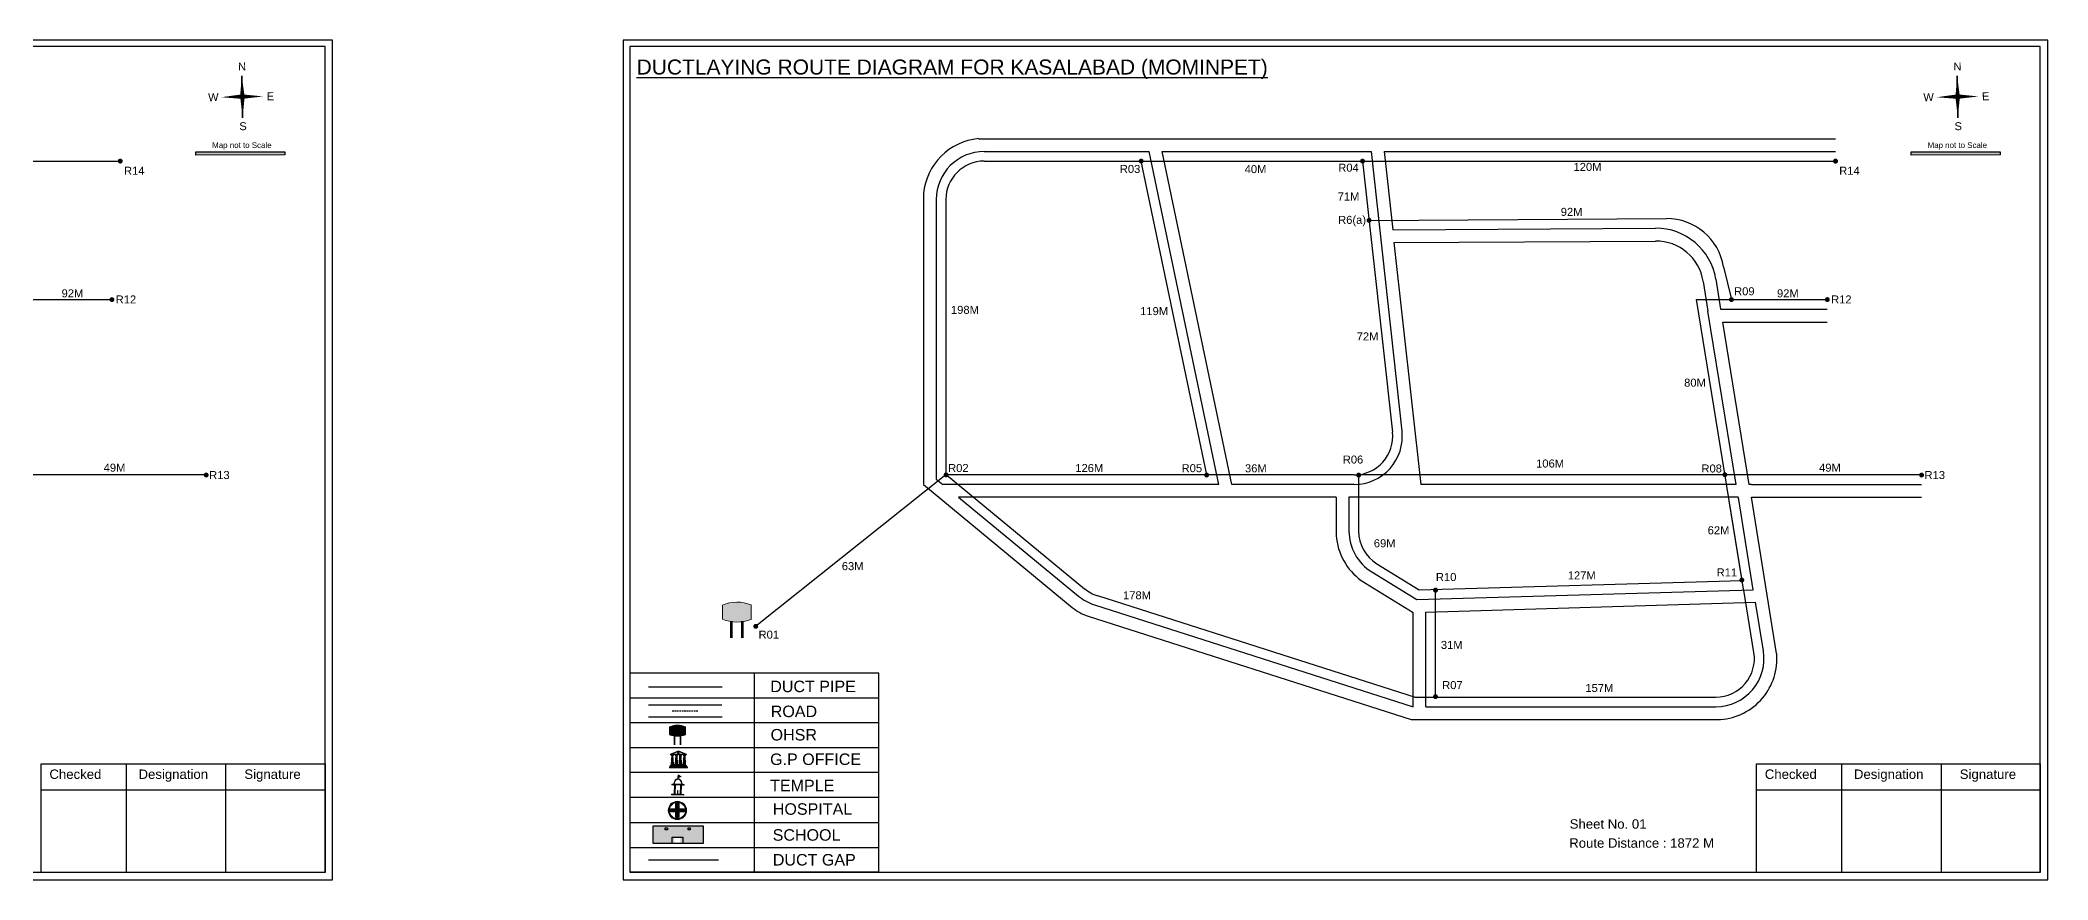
# Model space of a CAD drawing. Header units: inches. Extents: x 657 to 4707, y 164 to 1513.
# Drawn here: x 2018 to 3272, y 989 to 1513 of the extents above; entities that cross this region are included whole.
import ezdxf

# ---------------------------------------------------------------- set-up
doc = ezdxf.new("R2010")
doc.units = ezdxf.units.IN
doc.header["$MEASUREMENT"] = 0
doc.linetypes.add('DASHEDX2', pattern=[1.5, 1, -0.5])
for name, color, linetype in [('LANDMARK', 7, 'Continuous'), ('OHT', 7, 'Continuous'), ('pipe', 5, 'Continuous')]:
    doc.layers.add(name, color=color, linetype=linetype)
doc.styles.get("Standard").update_dxf_attribs({"font": 'arial.ttf'})

# ---------------------------------------------------------------- blocks, each defined once
blk = doc.blocks.new('OHT')
at = {"linetype": 'Continuous', "lineweight": 0, "true_color": 0x0ffffc}
blk.add_hatch(color=4, dxfattribs=at).paths.add_polyline_path([(0.012, 1), (0, 1, 0.101323), (-0.4, 0.916), (-0.4, 0.525, 0.194075), (0.399, 0.521), (0.399, 0.921, 0.097877)])
at = {"color": 4, "linetype": 'Continuous', "lineweight": 0, "true_color": 0x0ffffc, "flags": 128}
for points in [[(-0.4, 0.525), (-0.4, 0.916)], [(0.399, 0.521), (0.399, 0.921)]]:
    blk.add_lwpolyline(points, dxfattribs=at)
at = {"color": 4, "linetype": 'Continuous', "lineweight": 0, "true_color": 0x0ffffc, "const_width": 0.075, "flags": 128}
for points in [[(-0.15, 0), (-0.15, 0.475)], [(0.15, 0), (0.15, 0.473)]]:
    blk.add_lwpolyline(points, dxfattribs=at)
at = {"color": 4, "linetype": 'Continuous', "lineweight": 0, "true_color": 0x0ffffc}
for centre, radius, start, end in [((0.006, -0.019), 1.019, 67.3109, 113.4711), ((0.004, 1.513), 1.068, 247.7682, 291.7007)]:
    blk.add_arc(centre, radius, start, end, dxfattribs=at)
blk = doc.blocks.new('Government_Office')
at = {"linetype": 'Continuous', "lineweight": 0, "true_color": 0xff0000}
for points in [[(-0.5, 0.05), (0.5, 0.05), (0.5, 0), (-0.5, 0)], [(-0.45, 0.08), (-0.45, 0.12), (0.45, 0.12), (0.45, 0.08)], [(-0.4, 0.14), (-0.4, 0.18), (0.4, 0.18), (0.4, 0.14)]]:
    blk.add_hatch(color=1, dxfattribs=at).paths.add_polyline_path(points)
h = blk.add_hatch(color=1, dxfattribs=at)
h.paths.add_polyline_path([(0.44, 0.72), (0.45, 0.75), (0, 0.93), (-0.45, 0.75), (-0.44, 0.72)])
h.paths.add_polyline_path([(0.36, 0.75), (-0.36, 0.75), (0, 0.9)], flags=16)
h.paths.add_polyline_path([(0, 0.78, -1), (0, 0.87, -1)], flags=0)
h = blk.add_hatch(color=1, dxfattribs=at)
edge = h.paths.add_edge_path()
edge.add_line((-0.27, 0.2), (-0.3, 0.68))
edge.add_line((-0.3, 0.68), (-0.29, 0.68))
edge.add_arc((-0.28, 0.69), 0.0176, 225.304, 441.5659)
edge.add_line((-0.28, 0.7), (-0.39, 0.7))
edge.add_arc((-0.39, 0.69), 0.0176, 98.4341, 314.696)
edge.add_line((-0.38, 0.68), (-0.37, 0.68))
edge.add_line((-0.37, 0.68), (-0.4, 0.2))
edge.add_line((-0.4, 0.2), (-0.27, 0.2))
h = blk.add_hatch(color=1, dxfattribs=at)
edge = h.paths.add_edge_path()
edge.add_line((-0.05, 0.2), (-0.07, 0.68))
edge.add_line((-0.07, 0.68), (-0.07, 0.68))
edge.add_arc((-0.05, 0.69), 0.0176, 225.304, 441.5659)
edge.add_line((-0.05, 0.7), (-0.17, 0.7))
edge.add_arc((-0.17, 0.69), 0.0176, 98.4341, 314.696)
edge.add_line((-0.16, 0.68), (-0.15, 0.68))
edge.add_line((-0.15, 0.68), (-0.18, 0.2))
edge.add_line((-0.18, 0.2), (-0.05, 0.2))
h = blk.add_hatch(color=1, dxfattribs=at)
edge = h.paths.add_edge_path()
edge.add_arc((0, 0.83), 0.0467, 90, 270)
edge.add_arc((0, 0.83), 0.0467, 270, 450)
h = blk.add_hatch(color=1, dxfattribs=at)
edge = h.paths.add_edge_path()
edge.add_line((0.18, 0.2), (0.15, 0.68))
edge.add_line((0.15, 0.68), (0.16, 0.68))
edge.add_arc((0.17, 0.69), 0.0176, 225.304, 441.5659)
edge.add_line((0.17, 0.7), (0.05, 0.7))
edge.add_arc((0.05, 0.69), 0.0176, 98.4341, 314.696)
edge.add_line((0.07, 0.68), (0.07, 0.68))
edge.add_line((0.07, 0.68), (0.05, 0.2))
edge.add_line((0.05, 0.2), (0.18, 0.2))
h = blk.add_hatch(color=1, dxfattribs=at)
edge = h.paths.add_edge_path()
edge.add_line((0.4, 0.2), (0.37, 0.68))
edge.add_line((0.37, 0.68), (0.38, 0.68))
edge.add_arc((0.39, 0.69), 0.0176, 225.304, 441.5659)
edge.add_line((0.4, 0.7), (0.28, 0.7))
edge.add_arc((0.28, 0.69), 0.0176, 98.4341, 314.696)
edge.add_line((0.29, 0.68), (0.3, 0.68))
edge.add_line((0.3, 0.68), (0.27, 0.2))
edge.add_line((0.27, 0.2), (0.4, 0.2))
at = {"color": 1, "linetype": 'Continuous', "lineweight": 0, "true_color": 0xff0000, "flags": 128}
for points in [[(-0.5, 0.05), (0.5, 0.05), (0.5, 0), (-0.5, 0)], [(-0.45, 0.75), (-0.44, 0.72), (0.44, 0.72), (0.45, 0.75), (0, 0.93)], [(-0.45, 0.08), (-0.45, 0.12), (0.45, 0.12), (0.45, 0.08)], [(-0.4, 0.14), (-0.4, 0.18), (0.4, 0.18), (0.4, 0.14)], [(-0.36, 0.75), (0.36, 0.75), (0, 0.9)]]:
    blk.add_lwpolyline(points, close=True, dxfattribs=at)
for points in [[(-0.27, 0.2), (-0.3, 0.68), (-0.29, 0.68, 1.379694), (-0.28, 0.7), (-0.39, 0.7, 1.379694), (-0.38, 0.68), (-0.37, 0.68), (-0.4, 0.2)], [(-0.05, 0.2), (-0.07, 0.68), (-0.07, 0.68, 1.379694), (-0.05, 0.7), (-0.17, 0.7, 1.379694), (-0.16, 0.68), (-0.15, 0.68), (-0.18, 0.2)], [(0, 0.87, 1), (0, 0.78, 1)], [(0.18, 0.2), (0.15, 0.68), (0.16, 0.68, 1.379694), (0.17, 0.7), (0.05, 0.7, 1.379694), (0.07, 0.68), (0.07, 0.68), (0.05, 0.2)], [(0.4, 0.2), (0.37, 0.68), (0.38, 0.68, 1.379694), (0.4, 0.7), (0.28, 0.7, 1.379694), (0.29, 0.68), (0.3, 0.68), (0.27, 0.2)]]:
    blk.add_lwpolyline(points, format="xyb", close=True, dxfattribs=at)
blk = doc.blocks.new('Temple')
at = {"linetype": 'Continuous', "lineweight": 0, "true_color": 0xe66000}
blk.add_hatch(color=32, dxfattribs=at).paths.add_polyline_path([(-0.006, 1), (0.147, 0.931), (0, 0.85)])
at = {"linetype": 'Continuous', "lineweight": 0, "true_color": 0xff0000}
h = blk.add_hatch(color=1, dxfattribs=at)
edge = h.paths.add_edge_path()
edge.add_line((0.175, 0.49), (0.225, 0.49))
edge.add_line((0.225, 0.49), (0.225, 0.497))
edge.add_line((0.225, 0.497), (0.307, 0.497))
edge.add_line((0.307, 0.497), (0.307, 0.533))
edge.add_line((0.307, 0.533), (0.257, 0.533))
edge.add_line((0.257, 0.533), (0.257, 0.54))
edge.add_line((0.257, 0.54), (0.2, 0.54))
edge.add_spline(control_points=[(0.2, 0.54), (0.2, 0.589), (0.19, 0.638), (0.142, 0.743), (0.092, 0.79), (0.027, 0.805), (0.02, 0.806), (0.012, 0.806)], knot_values=[4.712389, 4.712389, 4.712389, 4.712389, 5.278166, 5.278166, 6.117402, 6.117402, 6.223801, 6.223801, 6.223801, 6.223801], degree=3, periodic=0)
edge.add_line((0.012, 0.806), (0.012, 0.79))
edge.add_line((0.012, 0.79), (-0.012, 0.79))
edge.add_line((-0.012, 0.79), (-0.012, 0.806))
edge.add_spline(control_points=[(-0.012, 0.806), (-0.055, 0.802), (-0.096, 0.781), (-0.171, 0.699), (-0.197, 0.628), (-0.2, 0.55), (-0.2, 0.545), (-0.2, 0.54)], knot_values=[6.343965, 6.343965, 6.343965, 6.343965, 6.956638, 6.956638, 7.795874, 7.795874, 7.853982, 7.853982, 7.853982, 7.853982], degree=3, periodic=0)
edge.add_line((-0.2, 0.54), (-0.257, 0.54))
edge.add_line((-0.257, 0.54), (-0.257, 0.533))
edge.add_line((-0.257, 0.533), (-0.307, 0.533))
edge.add_line((-0.307, 0.533), (-0.307, 0.497))
edge.add_line((-0.307, 0.497), (-0.225, 0.497))
edge.add_line((-0.225, 0.497), (-0.225, 0.49))
edge.add_line((-0.225, 0.49), (-0.175, 0.49))
edge.add_line((-0.175, 0.49), (-0.175, 0.07))
edge.add_arc((-0.205, 0.07), 0.03, -90, 0, ccw=False)
edge.add_line((-0.205, 0.04), (-0.257, 0.04))
edge.add_line((-0.257, 0.04), (-0.257, 0.033))
edge.add_line((-0.257, 0.033), (-0.307, 0.033))
edge.add_line((-0.307, 0.033), (-0.307, 0))
edge.add_line((-0.307, 0), (0.307, 0))
edge.add_line((0.307, 0), (0.307, 0.033))
edge.add_line((0.307, 0.033), (0.257, 0.033))
edge.add_line((0.257, 0.033), (0.257, 0.04))
edge.add_line((0.257, 0.04), (0.205, 0.04))
edge.add_arc((0.205, 0.07), 0.03, 180, 270, ccw=False)
edge.add_line((0.175, 0.07), (0.175, 0.49))
h.paths.add_polyline_path([(0.125, 0.07, -0.414214), (0.095, 0.04), (0.05, 0.04), (0.05, 0.033), (-0.05, 0.033), (-0.05, 0.04), (-0.095, 0.04, -0.414214), (-0.125, 0.07), (-0.125, 0.497), (0.125, 0.497)], flags=16)
edge = h.paths.add_edge_path(flags=16)
edge.add_ellipse((0, 0.54), major_axis=(0, 0.242), ratio=0.722808, start_angle=270, end_angle=450, ccw=False)
edge.add_line((0.175, 0.54), (-0.175, 0.54))
h.paths.add_polyline_path([(0.012, 0.23), (0.012, 0.07), (-0.012, 0.07), (-0.012, 0.23)], flags=0)
h = blk.add_hatch(color=1, dxfattribs=at)
edge = h.paths.add_edge_path()
edge.add_line((0.012, 0.857), (0, 0.85))
edge.add_line((0, 0.85), (-0.003, 0.925))
edge.add_line((-0.003, 0.925), (-0.012, 0.925))
edge.add_line((-0.012, 0.925), (-0.012, 0.806))
edge.add_spline(control_points=[(-0.012, 0.806), (-0.004, 0.807), (0.004, 0.807), (0.012, 0.806)], knot_values=[6.223801, 6.223801, 6.223801, 6.223801, 6.343965, 6.343965, 6.343965, 6.343965], degree=3, periodic=0)
edge.add_line((0.012, 0.806), (0.012, 0.857))
h = blk.add_hatch(color=1, dxfattribs=at)
edge = h.paths.add_edge_path()
edge.add_line((0.012, 0.79), (0.012, 0.806))
edge.add_spline(control_points=[(0.012, 0.806), (0.004, 0.807), (-0.004, 0.807), (-0.012, 0.806)], knot_values=[6.223801, 6.223801, 6.223801, 6.223801, 6.343965, 6.343965, 6.343965, 6.343965], degree=3, periodic=0)
edge.add_line((-0.012, 0.806), (-0.012, 0.79))
edge.add_line((-0.012, 0.79), (0.012, 0.79))
at = {"color": 32, "linetype": 'Continuous', "lineweight": 0, "true_color": 0xe66000, "flags": 128}
blk.add_lwpolyline([(-0.006, 1), (0.147, 0.931), (0, 0.85), (-0.006, 1)], dxfattribs=at)
at = {"color": 1, "linetype": 'Continuous', "lineweight": 0, "true_color": 0xff0000, "flags": 128}
blk.add_lwpolyline([(0.2, 0.54), (0.257, 0.54), (0.257, 0.533), (0.307, 0.533), (0.307, 0.497), (0.225, 0.497), (0.225, 0.49), (0.175, 0.49), (0.175, 0.07, 0.414214), (0.205, 0.04), (0.257, 0.04), (0.257, 0.033), (0.307, 0.033), (0.307, 0), (-0.307, 0), (-0.307, 0.033), (-0.257, 0.033), (-0.257, 0.04), (-0.205, 0.04, 0.414214), (-0.175, 0.07), (-0.175, 0.49), (-0.225, 0.49), (-0.225, 0.497), (-0.307, 0.497), (-0.307, 0.533), (-0.257, 0.533), (-0.257, 0.54), (-0.2, 0.54)], format="xyb", dxfattribs=at)
blk.add_lwpolyline([(-0.175, 0.54), (0.175, 0.54)], dxfattribs=at)
blk.add_lwpolyline([(0.125, 0.497), (0.125, 0.07, -0.414214), (0.095, 0.04), (0.05, 0.04), (0.05, 0.033), (-0.05, 0.033), (-0.05, 0.04), (-0.095, 0.04, -0.414214), (-0.125, 0.07), (-0.125, 0.497)], format="xyb", close=True, dxfattribs=at)
for points in [[(0.012, 0.925), (-0.012, 0.925), (-0.012, 0.79), (0.012, 0.79)], [(0.012, 0.23), (-0.012, 0.23), (-0.012, 0.07), (0.012, 0.07)]]:
    blk.add_lwpolyline(points, close=True, dxfattribs=at)
at = {"color": 1, "linetype": 'Continuous', "lineweight": 0, "true_color": 0xff0000}
blk.add_ellipse((0, 0.54), major_axis=(0, 0.242), ratio=0.722808, start_param=4.712389, end_param=7.853982, dxfattribs=at)
blk.add_open_spline([(0.2, 0.54), (0.2, 0.589), (0.19, 0.638), (0.142, 0.743), (0.092, 0.79), (-0.023, 0.816), (-0.085, 0.794), (-0.171, 0.699), (-0.197, 0.628), (-0.2, 0.55), (-0.2, 0.545), (-0.2, 0.54)], degree=3, knots=[4.712389, 4.712389, 4.712389, 4.712389, 5.278166, 5.278166, 6.117402, 6.117402, 6.956638, 6.956638, 7.795874, 7.795874, 7.853982, 7.853982, 7.853982, 7.853982], dxfattribs=at)
blk = doc.blocks.new('*U7')
at = {"color": 0, "linetype": 'DASHEDX2', "transparency": 16777216}
blk.add_line((-8.2, 0), (8, 0), dxfattribs=at)
blk = doc.blocks.new('Hospital')
at = {"linetype": 'Continuous', "lineweight": 0, "true_color": 0x000000}
h = blk.add_hatch(color=18, dxfattribs=at)
h.paths.add_polyline_path([(-0.5, 0, 1), (0.5, 0, 1)])
h.paths.add_polyline_path([(0.45, 0, -1), (-0.45, 0, -1)], flags=16)
at = {"linetype": 'Continuous', "true_color": 0xff0000}
blk.add_hatch(color=1, dxfattribs=at).paths.add_polyline_path([(-0.39, 0.08), (-0.08, 0.08), (-0.08, 0.39), (0.08, 0.39), (0.08, 0.08), (0.39, 0.08), (0.39, -0.08), (0.08, -0.08), (0.08, -0.39), (-0.08, -0.39), (-0.08, -0.08), (-0.39, -0.08)])
at = {"color": 1, "linetype": 'Continuous', "true_color": 0xff0000, "flags": 128}
blk.add_lwpolyline([(-0.39, 0.08), (-0.08, 0.08), (-0.08, 0.39), (0.08, 0.39), (0.08, 0.08), (0.39, 0.08), (0.39, -0.08), (0.08, -0.08), (0.08, -0.39), (-0.08, -0.39), (-0.08, -0.08), (-0.39, -0.08)], close=True, dxfattribs=at)
at = {"color": 18, "linetype": 'Continuous', "lineweight": 0, "true_color": 0x000000}
for radius in [0.5, 0.446]:
    blk.add_circle((0, 0), radius, dxfattribs=at)

msp = doc.modelspace()

# ---------------------------------------------------------------- hatches: boundary and pattern name
at = {"true_color": 0x0093dd}
h = msp.add_hatch(color=142, dxfattribs=at)
h.dxf.hatch_style = 1
h.paths.add_polyline_path([(2115, 1443.6), (2115, 1441.7), (2170.5, 1441.9), (2170.5, 1443.7)])
h = msp.add_hatch(color=142, dxfattribs=at)
h.dxf.hatch_style = 1
h.paths.add_polyline_path([(3186.8, 1443.6), (3186.8, 1441.7), (3242.3, 1441.9), (3242.3, 1443.7)])
at = {"ltscale": 0.5}
h = msp.add_hatch(color=5, dxfattribs=at)
h.dxf.hatch_style = 1
h.paths.add_polyline_path([(2069.3, 1437.9, 1), (2066.2, 1437.9, 1)])
h = msp.add_hatch(color=5, dxfattribs=at)
h.dxf.hatch_style = 1
h.paths.add_polyline_path([(2707.2, 1437.9, 1), (2704.1, 1437.9, 1)])
h = msp.add_hatch(color=5, dxfattribs=at)
h.dxf.hatch_style = 1
h.paths.add_polyline_path([(2845.5, 1437.9, 1), (2842.4, 1437.9, 1)])
h = msp.add_hatch(color=5, dxfattribs=at)
h.dxf.hatch_style = 1
h.paths.add_polyline_path([(3141.1, 1437.9, 1), (3137.9, 1437.9, 1)])
h = msp.add_hatch(color=5, dxfattribs=at)
h.dxf.hatch_style = 1
h.paths.add_polyline_path([(2849.6, 1400.9, 1), (2846.5, 1400.9, 1)])
h = msp.add_hatch(color=5, dxfattribs=at)
h.dxf.hatch_style = 1
h.paths.add_polyline_path([(2064.1, 1351.4, 1), (2061, 1351.4, 1)])
h = msp.add_hatch(color=5, dxfattribs=at)
h.dxf.hatch_style = 1
h.paths.add_polyline_path([(3076, 1351.4, 1), (3072.9, 1351.4, 1)])
h = msp.add_hatch(color=5, dxfattribs=at)
h.dxf.hatch_style = 1
h.paths.add_polyline_path([(3135.9, 1351.4, 1), (3132.8, 1351.4, 1)])
h = msp.add_hatch(color=5, dxfattribs=at)
h.dxf.hatch_style = 1
h.paths.add_polyline_path([(2123, 1241.8, 1), (2119.9, 1241.8, 1)])
h = msp.add_hatch(color=5, dxfattribs=at)
h.dxf.hatch_style = 1
h.paths.add_polyline_path([(2585.3, 1241.9, 1), (2582.2, 1241.9, 1)])
h = msp.add_hatch(color=5, dxfattribs=at)
h.dxf.hatch_style = 1
h.paths.add_polyline_path([(2748.1, 1241.8, 1), (2745, 1241.8, 1)])
h = msp.add_hatch(color=5, dxfattribs=at)
h.dxf.hatch_style = 1
h.paths.add_polyline_path([(2843.1, 1241.8, 1), (2840, 1241.8, 1)])
h = msp.add_hatch(color=5, dxfattribs=at)
h.dxf.hatch_style = 1
h.paths.add_polyline_path([(3071.9, 1242, 1), (3068.8, 1242, 1)])
h = msp.add_hatch(color=5, dxfattribs=at)
h.dxf.hatch_style = 1
h.paths.add_polyline_path([(3194.8, 1241.8, 1), (3191.7, 1241.8, 1)])
h = msp.add_hatch(color=5, dxfattribs=at)
h.dxf.hatch_style = 1
h.paths.add_polyline_path([(2891.2, 1169.9, 1), (2888, 1169.9, 1)])
h = msp.add_hatch(color=5, dxfattribs=at)
h.dxf.hatch_style = 1
h.paths.add_polyline_path([(3082.5, 1176.2, 1), (3079.4, 1176.2, 1)])
h = msp.add_hatch(color=5, dxfattribs=at)
h.dxf.hatch_style = 1
h.paths.add_polyline_path([(2466.4, 1147.3, 1), (2463.3, 1147.3, 1)])
h = msp.add_hatch(color=5, dxfattribs=at)
h.dxf.hatch_style = 1
h.paths.add_polyline_path([(2891.1, 1103.4, 1), (2888, 1103.4, 1)])
at = {"true_color": 0xc8c92d}
h = msp.add_hatch(color=52, dxfattribs=at)
h.dxf.hatch_style = 1
h.paths.add_polyline_path([(2407, 1022.6), (2400.8, 1022.6), (2400.8, 1011.6), (2407, 1011.6)])
h.paths.add_polyline_path([(2431.8, 1022.6), (2425.7, 1022.6), (2425.7, 1011.6), (2431.8, 1011.6)])
at = {"true_color": 0x293189}
h = msp.add_hatch(color=177, dxfattribs=at)
h.dxf.hatch_style = 1
h.paths.add_polyline_path([(2425.7, 1022.6), (2407, 1022.6), (2407, 1011.6), (2414, 1011.6), (2414, 1015.2), (2417.8, 1015.2), (2417.8, 1011.6), (2425.7, 1011.6)])
h.paths.add_polyline_path([(2409.6, 1020.2), (2408.3, 1020.2), (2408.3, 1021.4), (2409.6, 1021.4)], flags=16)
h.paths.add_polyline_path([(2422.5, 1020.2), (2422.5, 1021.4), (2423.9, 1021.4), (2423.9, 1020.2)], flags=16)

# ---------------------------------------------------------------- linework, layer by layer
for p, q in [((2144.2, 1464.9), (2143.7, 1491.2)), ((2143.7, 1491.2), (2144.2, 1464.9)), ((2144.2, 1464.9), (2143.7, 1491.2)), ((3215.9, 1464.9), (3215.5, 1491.2)), ((3215.5, 1491.2), (3215.9, 1464.9)), ((3215.9, 1464.9), (3215.5, 1491.2)), ((2143.9, 1478), (2144.2, 1464.9)), ((3215.7, 1478), (3215.9, 1464.9)), ((2604, 1451.9), (2856.5, 1451.9)), ((2607.6, 1443.9), (2710.6, 1443.9)), ((2754.1, 1235.9), (2710.6, 1443.9)), ((2718.7, 1443.9), (2849.3, 1443.9)), ((2762.3, 1235.9), (2718.7, 1443.9)), ((2849.3, 1443.9), (2868.6, 1269.2)), ((2856.5, 1451.9), (3139.5, 1451.9)), ((2857.4, 1443.9), (2862.8, 1395)), ((2857.4, 1443.9), (3139.5, 1443.9)), ((2569.6, 1417.5), (2569.6, 1235.9)), ((2577.6, 1413.9), (2577.6, 1239.3)), ((2862.8, 1395), (3027, 1396)), ((2862.8, 1395), (2862.8, 1395)), ((2863.6, 1387), (3027, 1388)), ((2863.6, 1387), (2880.3, 1235.9)), ((3056.8, 1362.8), (3059.8, 1344.1)), ((3064.7, 1364.1), (3067.7, 1345.4)), ((3077.4, 1235.9), (3059.8, 1344.1)), ((3067.7, 1345.4), (3134.3, 1345.4)), ((3085.5, 1235.9), (3069, 1337.4)), ((3069, 1337.4), (3134.3, 1337.4)), ((2569.6, 1235.9), (2662.6, 1159)), ((2577.6, 1239.3), (2581.8, 1235.9)), ((2754.1, 1235.9), (2581.8, 1235.9)), ((2838.8, 1235.9), (2762.3, 1235.9)), ((3077.4, 1235.9), (2880.3, 1235.9)), ((3086.9, 1235.9), (3085.5, 1235.9)), ((3086.9, 1235.9), (3193.3, 1235.9)), ((2591.5, 1227.9), (2666.5, 1166.2)), ((2827.5, 1227.9), (2591.5, 1227.9)), ((2827.5, 1227.9), (2827.5, 1204)), ((3078.7, 1227.9), (2835.5, 1227.9)), ((2835.5, 1227.9), (2835.5, 1206.8)), ((3079, 1226.6), (3078.7, 1227.9)), ((3088.1, 1170.2), (3079, 1226.6)), ((3102.7, 1130.4), (3086.9, 1227.9)), ((3086.9, 1227.9), (3193.3, 1227.9)), ((2849.8, 1181.3), (2877.8, 1164)), ((2843.2, 1175.9), (2875.6, 1156)), ((2877.8, 1164), (3088.1, 1170.2)), ((2676.4, 1160.7), (2875.6, 1097.1)), ((2875.6, 1097.1), (2875.6, 1156)), ((2883.6, 1156.2), (3089.4, 1162.3)), ((2883.6, 1097.1), (2883.6, 1156.2)), ((3094.4, 1131.9), (3089.4, 1162.3)), ((2672.5, 1153.6), (2874.4, 1089.1)), ((2386.1, 1118.1), (2386.1, 994.9)), ((2463.9, 1118.1), (2463.9, 993.7)), ((2541.7, 1102.5), (2386.1, 1102.5)), ((2397.8, 1098.2), (2443.7, 1098.2)), ((2883.6, 1097.1), (3064.8, 1097.1)), ((2541.7, 1087), (2386.1, 1087)), ((2397.8, 1090.7), (2443.9, 1090.7)), ((2874.4, 1089.1), (3067.6, 1089.1)), ((2541.7, 1071.4), (2386.1, 1071.4)), ((2541.7, 1055.9), (2386.1, 1055.9)), ((2541.7, 1040.3), (2386.1, 1040.3)), ((2386.1, 1024.8), (2541.7, 1024.8)), ((2386.1, 1009.2), (2541.7, 1009.2)), ((2386.1, 994.9), (2386.1, 993.7)), ((2386.1, 994.6), (2386.1, 993.7)), ((2541.7, 993.7), (2386.1, 993.7))]:
    msp.add_line(p, q)
at = {"color": 1}
for p, q in [((2143.7, 1491.2), (2143.9, 1478.1)), ((3215.5, 1491.2), (3215.7, 1478.1))]:
    msp.add_line(p, q, dxfattribs=at)
at = {"color": 242, "true_color": 0xcd2027}
for p, q in [((2071.4, 1061.5), (2071.4, 993.6)), ((2133.6, 1061.5), (2133.6, 993.6)), ((3143.2, 1061.5), (3143.2, 993.6)), ((3205.4, 1061.5), (3205.4, 993.6)), ((2018.4, 1045.1), (2195.7, 1045.1)), ((3090.2, 1045.1), (3267.4, 1045.1))]:
    msp.add_line(p, q, dxfattribs=at)
for points in [[(1310.2, 1513.5), (1310.2, 989), (2200.4, 989), (2200.4, 1513.5)], [(1314.3, 1509.4), (1314.3, 993.7), (2195.7, 993.7), (2195.7, 1509.4)], [(2382, 1513.5), (2382, 989), (3272.1, 989), (3272.1, 1513.5)], [(2386.1, 1509.4), (2386.1, 993.7), (3267.4, 993.7), (3267.4, 1509.4)], [(2431.9, 1022.6), (2431.9, 1011.6), (2400.8, 1011.6), (2400.8, 1022.6)], [(2409.6, 1021.4), (2409.6, 1020.2), (2408.3, 1020.2), (2408.3, 1021.4)], [(2422.5, 1020.2), (2422.5, 1021.4), (2423.9, 1021.4), (2423.9, 1020.2)]]:
    msp.add_lwpolyline(points, close=True)
at = {"color": 142, "true_color": 0x0093dd}
for points in [[(2170.5, 1441.9), (2115, 1441.7), (2115, 1443.6), (2170.5, 1443.7), (2170.5, 1441.9)], [(3242.3, 1441.9), (3186.8, 1441.7), (3186.8, 1443.6), (3242.3, 1443.7), (3242.3, 1441.9)]]:
    msp.add_lwpolyline(points, dxfattribs=at)
for points in [[(2541.7, 993.7), (2541.7, 1118.1), (2386.1, 1118.1)], [(2412.6, 1011.6), (2412.6, 1015.7), (2419.2, 1015.7), (2419.2, 1011.6)]]:
    msp.add_lwpolyline(points)
at = {"color": 242, "true_color": 0xcd2027}
for points in [[(2195.7, 993.6), (2018.4, 993.6), (2018.4, 1061.5), (2195.7, 1061.5)], [(3267.4, 993.6), (3090.2, 993.6), (3090.2, 1061.5), (3267.4, 1061.5)]]:
    msp.add_lwpolyline(points, close=True, dxfattribs=at)
for centre, radius, start, end in [((2607.6, 1413.9), 38.2, 95.4658, 174.5342), ((2607.6, 1413.9), 30, 90, 180), ((3027.2, 1358), 38, 9.2442, 90.3282), ((3027.2, 1358), 30, 9.2442, 90.3282), ((2838.8, 1265.9), 30, 270, 6.304), ((2865.5, 1206.8), 30, 180, 238.3663), ((2865.5, 1206.8), 38.1, 184.2598, 234.1066), ((2681.7, 1182.2), 30, 230.5363, 252.2814), ((2685.6, 1189.3), 30, 230.5363, 252.2814), ((3064.8, 1127.1), 30, 270, 9.2442), ((3064.8, 1127.1), 38.1, 274.2598, 4.9844)]:
    msp.add_arc(centre, radius, start, end)
at = {"color": 1}
for points in [[(2142.6, 1478), (2145.5, 1478.1), (2143.7, 1491.2)], [(2142.6, 1478), (2145.5, 1478.1), (2143.7, 1491.2)], [(3214.4, 1478), (3217.2, 1478.1), (3215.5, 1491.2)], [(3214.4, 1478), (3217.2, 1478.1), (3215.5, 1491.2)]]:
    msp.add_solid(points, dxfattribs=at)
for points in [[(2144, 1476.8), (2143.9, 1479.6), (2130.8, 1477.8)], [(2144, 1476.8), (2143.9, 1479.6), (2130.8, 1477.8)], [(2142.7, 1478), (2145.5, 1478.1), (2144.2, 1464.9)], [(2142.7, 1478), (2145.5, 1478.1), (2144.2, 1464.9)], [(2144, 1476.8), (2143.9, 1479.6), (2157.1, 1478.3)], [(2144, 1476.8), (2143.9, 1479.6), (2157.1, 1478.3)], [(3215.8, 1476.8), (3215.7, 1479.6), (3202.6, 1477.8)], [(3215.8, 1476.8), (3215.7, 1479.6), (3202.6, 1477.8)], [(3214.4, 1478), (3217.2, 1478.1), (3215.9, 1464.9)], [(3214.4, 1478), (3217.2, 1478.1), (3215.9, 1464.9)], [(3215.8, 1476.8), (3215.7, 1479.6), (3228.9, 1478.3)], [(3215.8, 1476.8), (3215.7, 1479.6), (3228.9, 1478.3)]]:
    msp.add_solid(points)
at = {"layer": 'OHT', "color": 5}
msp.add_line((2397.9, 1109.6), (2443.8, 1109.6), dxfattribs=at)
at = {"layer": 'OHT', "color": 1}
msp.add_line((2397.9, 1001.4), (2441.5, 1001.4), dxfattribs=at)
at = {"layer": 'pipe'}
for p, q in [((1784.7, 1437.9), (2067.7, 1437.9)), ((2607.6, 1437.9), (2720, 1437.9)), ((2746.7, 1241.9), (2705.7, 1437.9)), ((2718.7, 1437.9), (2858, 1437.9)), ((2843.9, 1437.9), (2862.6, 1268.5)), ((2856.5, 1437.9), (3139.5, 1437.9)), ((2583.6, 1413.9), (2583.6, 1241.9)), ((2848, 1400.9), (3033.8, 1402)), ((3069.5, 1371.8), (3074.4, 1351.4)), ((1980.8, 1351.4), (2062.6, 1351.4)), ((3081.1, 1176), (3052.6, 1351.4)), ((3052.6, 1351.4), (3134.3, 1351.4)), ((2122.3, 1241.9), (1769.8, 1241.9)), ((2583.6, 1241.9), (2464.7, 1147.2)), ((2761, 1241.9), (2583.6, 1241.9)), ((2584, 1241.9), (2670.3, 1170.8)), ((2838.8, 1241.9), (2761, 1241.9)), ((2841.5, 1242), (2841.5, 1206.8)), ((3194, 1241.9), (2841.5, 1241.9)), ((3082.2, 1169.3), (3073, 1225.6)), ((2852.9, 1186.4), (2879.4, 1170.1)), ((2879.4, 1170.1), (3081.1, 1176)), ((2889.6, 1103.1), (2889.6, 1170.4)), ((3088.4, 1131), (3082.1, 1170)), ((2678.3, 1166.5), (2877.5, 1102.8)), ((2876.6, 1103.1), (3064.8, 1103.1))]:
    msp.add_line(p, q, dxfattribs=at)
for centre, radius, start, end in [((2607.6, 1413.9), 24, 90, 180), ((3034, 1366), 36, 9.2442, 90.3282), ((2838.8, 1265.9), 24, 270, 6.304), ((2865.5, 1206.8), 24, 180, 238.3663), ((2685.6, 1189.3), 24, 230.5363, 252.2814), ((3064.8, 1127.1), 24, 270, 9.2442)]:
    msp.add_arc(centre, radius, start, end, dxfattribs=at)

# ---------------------------------------------------------------- block references
at = {"linetype": 'DASHEDX2'}
msp.add_blockref('*U7', (2420.8, 1094.5), dxfattribs=at)
at = {"layer": 'LANDMARK'}
for name, p, xscale, yscale, zscale in [('Government_Office', (2416.5, 1059), 11.32114773247135, 11.32114773247135, 11.32114773247135), ('Hospital', (2415.9, 1032.3), 11.41772014427468, 11.41772014427468, 11.41772014427468)]:
    msp.add_blockref(name, p, dxfattribs=dict(at, xscale=xscale, yscale=yscale, zscale=zscale))
at = {"layer": 'LANDMARK', "xscale": 12.62452535729322, "yscale": 12.62452535729322, "zscale": 12.62452535729322, "rotation": 358.3713438591284}
msp.add_blockref('Temple', (2416, 1041.9), dxfattribs=at)
at = {"layer": 'OHT'}
for p, xscale, yscale, zscale in [((2453, 1140), 22.41341502807723, 22.41341502807723, 22.41341502807723), ((2415.9, 1073.1), 12.45189723782068, 12.45189723782068, 12.45189723782068)]:
    msp.add_blockref('OHT', p, dxfattribs=dict(at, xscale=xscale, yscale=yscale, zscale=zscale))

# ---------------------------------------------------------------- texts
for s, p in [('N', (2141.4, 1494.5)), ('N', (3213.2, 1494.5)), ('W', (2122.7, 1475.3)), ('E', (2159.3, 1475.9)), ('W', (3194.4, 1475.3)), ('E', (3231, 1475.9)), ('S', (2142.2, 1457.2)), ('S', (3213.9, 1457.2))]:
    msp.add_text(s, height=4.95, rotation=1.0063).set_placement(p)
at = {"color": 242, "true_color": 0xcd2027}
msp.add_text('%%UDUCTLAYING ROUTE DIAGRAM FOR KASALABAD (MOMINPET)', height=9.375, dxfattribs=at).set_placement((2390.4, 1492))
for s, height, p in [('Map not to Scale', 3.542, (2125.2, 1446.1)), ('Map not to Scale', 3.542, (3197, 1446.1)), ('R14', 5, (2070.1, 1429.4)), ('R03', 5, (2692.3, 1430.5)), ('40M', 5, (2770.3, 1430.4)), ('R04', 5, (2828.8, 1431.3)), ('120M', 5, (2975.8, 1431.8)), ('R14', 5, (3141.8, 1429.4)), ('71M', 5, (2828.4, 1413.3)), ('92M', 5, (2967.8, 1403.7)), ('R6(a)', 5, (2828.7, 1398.7)), ('92M', 5, (2031.1, 1352.8)), ('R09', 5, (3076.1, 1354.1)), ('92M', 5, (3102.9, 1352.8)), ('R12', 5, (2064.9, 1349)), ('198M', 5, (2586.8, 1342.5)), ('119M', 5, (2705, 1341.7)), ('R12', 5, (3136.7, 1349)), ('72M', 5, (2840.3, 1325.9)), ('80M', 5, (3044.9, 1297)), ('49M', 5, (2057.4, 1243.9)), ('R13', 5, (2123.3, 1239.3)), ('R02', 5, (2585, 1243.7)), ('126M', 5, (2664.5, 1243.7)), ('R05', 5, (2730.9, 1243.6)), ('36M', 5, (2770.5, 1243.5)), ('R06', 5, (2831.6, 1249)), ('106M', 5, (2952.4, 1246.5)), ('R08', 5, (3055.7, 1243.4)), ('49M', 5, (3129.2, 1243.9)), ('R13', 5, (3195.1, 1239.3)), ('62M', 5, (3059.6, 1204.8)), ('69M', 5, (2851, 1196.7)), ('63M', 5, (2518.6, 1182.4)), ('R10', 5, (2889.8, 1175.6)), ('127M', 5, (2972.2, 1176.6)), ('R11', 5, (3065.2, 1178.5)), ('178M', 5, (2694.3, 1164.2)), ('R01', 5, (2466.6, 1139.6)), ('31M', 5, (2892.9, 1133.2)), ('DUCT PIPE', 7.18, (2473.9, 1106.2)), ('R07', 5, (2893.7, 1108.1)), ('157M', 5, (2983.2, 1106.3)), ('ROAD ', 7.18, (2474.2, 1090.6)), ('OHSR', 7.18, (2474.1, 1076)), ('G.P OFFICE', 7.18, (2473.8, 1060.7)), ('Checked', 5.89, (2023.5, 1052)), ('Designation', 5.886, (2079.2, 1052)), ('Signature', 5.89, (2145.3, 1052)), ('Checked', 5.89, (3095.3, 1052)), ('Designation', 5.886, (3151, 1052)), ('Signature', 5.89, (3217.1, 1052)), ('TEMPLE', 7.18, (2473.8, 1044.3)), ('HOSPITAL', 7.18, (2475.5, 1029.6)), ('SCHOOL', 7.18, (2475.4, 1013.4)), ('Sheet No. 01', 5.886, (2973.4, 1020.9)), ('DUCT GAP', 7.18, (2475.5, 997.9)), ('Route Distance : 1872 M', 5.886, (2973.1, 1009))]:
    msp.add_text(s, height=height).set_placement(p)

doc.saveas('drawing.dxf')
